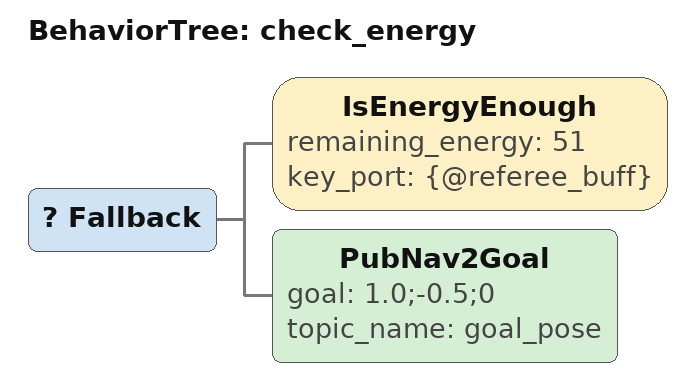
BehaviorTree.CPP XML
<?xml version="1.0" encoding="UTF-8"?>
<root BTCPP_format="4">
  <BehaviorTree ID="check_energy">
    <Fallback>
      <IsEnergyEnough remaining_energy="51"
                      key_port="{@referee_buff}"/>
      <PubNav2Goal    goal="1.0;-0.5;0"
                      topic_name="goal_pose"/>
    </Fallback>
  </BehaviorTree>

</root>
